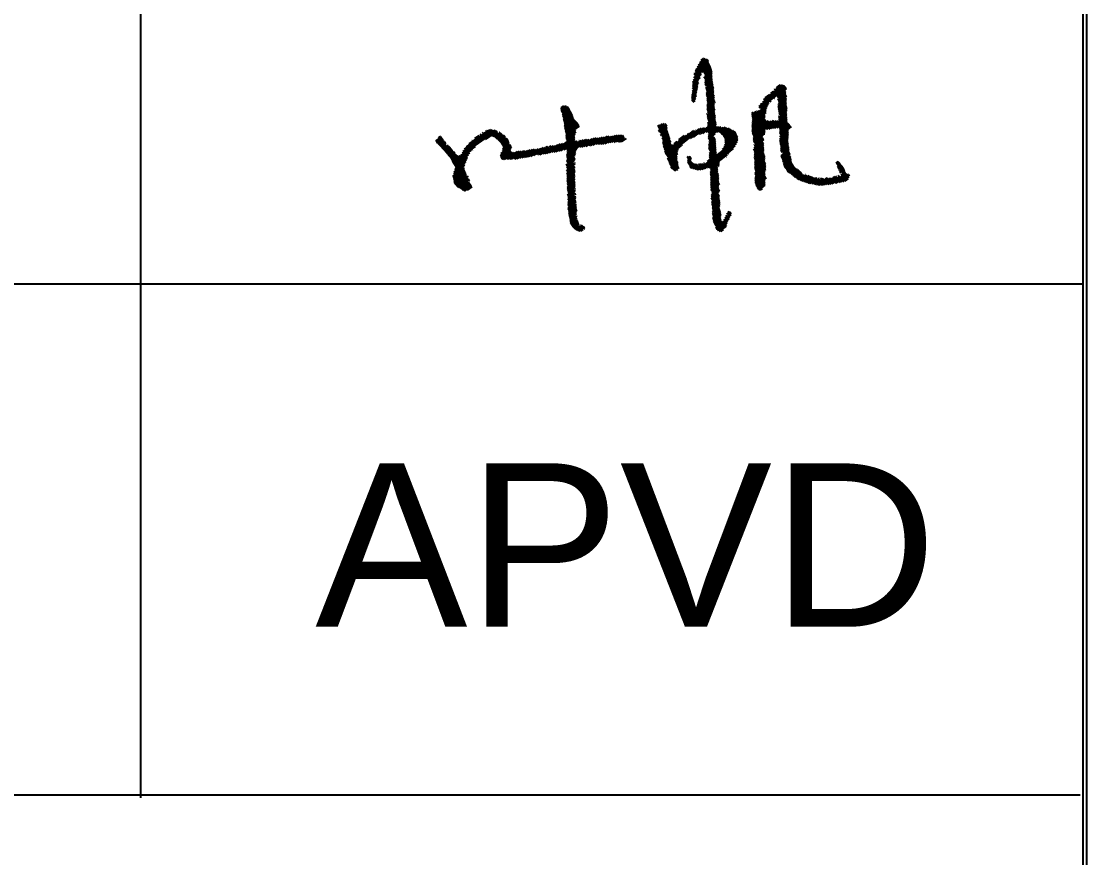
# Model space of a CAD drawing. Header units: millimetres. Extents: x -256 to 585, y -266 to 328.
# Drawn here: x 552.38 to 564.83, y -17.92 to -8.14 of the extents above; entities that cross this region are included whole.
import ezdxf

# ---------------------------------------------------------------- set-up
doc = ezdxf.new("R2010")
doc.units = ezdxf.units.MM
doc.styles.add('Arial', font='ARIAL.TTF', dxfattribs={"height": 0.2})

# ---------------------------------------------------------------- blocks, each defined once
blk = doc.blocks.new('Unknown-252070812-55923')
at = {"color": 7, "linetype": 'Continuous'}
for p, q in [((564.828, -246.897), (564.828, 307.741)), ((564.825, 24.401), (564.825, -246.897))]:
    blk.add_line(p, q, dxfattribs=at)
blk = doc.blocks.new('Unknown-252070812-55925')
at = {"color": 7, "linetype": 'Continuous'}
for p, q in [((553.774, -17.219), (553.774, 24.834)), ((564.788, -246.697), (564.788, 24.834)), ((451.671, -11.211), (564.788, -11.211)), ((451.671, -17.185), (564.753, -17.185))]:
    blk.add_line(p, q, dxfattribs=at)
at = {"color": 7, "linetype": 'Continuous', "style": 'Arial'}
blk.add_text('APVD', height=1.9102, dxfattribs=at).set_placement((555.812, -15.219))
blk = doc.blocks.new('Unknown-252070812-55927')
at = {"color": 3, "linetype": 'Continuous'}
for p, q in [((560.278, -8.68), (560.396, -8.586)), ((560.29, -8.656), (560.381, -8.584)), ((560.308, -8.627), (560.37, -8.578)), ((560.321, -8.601), (560.354, -8.575)), ((560.236, -8.802), (560.426, -8.651)), ((560.248, -8.778), (560.421, -8.641)), ((560.257, -8.726), (560.408, -8.607)), ((560.257, -8.741), (560.409, -8.62)), ((560.259, -8.71), (560.407, -8.593)), ((560.265, -8.75), (560.415, -8.63)), ((560.334, -8.739), (560.431, -8.662)), ((560.35, -8.741), (560.436, -8.673)), ((560.362, -8.746), (560.439, -8.685)), ((560.363, -8.76), (560.443, -8.696)), ((560.369, -8.77), (560.447, -8.708)), ((560.224, -8.855), (560.309, -8.789)), ((560.224, -8.87), (560.31, -8.802)), ((560.224, -8.885), (560.292, -8.832)), ((560.231, -8.821), (560.234, -8.819)), ((560.233, -8.834), (560.247, -8.823)), ((560.242, -8.767), (560.264, -8.75)), ((560.247, -8.749), (560.25, -8.747)), ((560.248, -8.822), (560.325, -8.761)), ((560.252, -8.804), (560.324, -8.747)), ((560.352, -8.799), (560.357, -8.795)), ((560.358, -8.808), (560.449, -8.736)), ((560.366, -8.788), (560.372, -8.782)), ((560.366, -8.861), (560.45, -8.795)), ((560.367, -8.875), (560.452, -8.808)), ((560.368, -8.815), (560.449, -8.751)), ((560.368, -8.845), (560.449, -8.781)), ((560.369, -8.829), (560.449, -8.766)), ((560.37, -8.888), (560.453, -8.821)), ((560.374, -8.781), (560.449, -8.722)), ((560.374, -8.899), (560.455, -8.835)), ((560.219, -8.963), (560.282, -8.913)), ((560.219, -8.978), (560.28, -8.93)), ((560.219, -8.993), (560.275, -8.948)), ((560.221, -8.932), (560.288, -8.879)), ((560.224, -8.9), (560.289, -8.848)), ((560.224, -8.914), (560.293, -8.86)), ((560.228, -8.941), (560.284, -8.896)), ((560.376, -8.927), (560.459, -8.861)), ((560.379, -8.94), (560.461, -8.874)), ((560.384, -8.906), (560.457, -8.848)), ((560.384, -8.95), (560.463, -8.888)), ((560.386, -8.978), (560.472, -8.91)), ((560.386, -8.993), (560.472, -8.925)), ((560.386, -9.008), (560.472, -8.939)), ((560.386, -9.023), (560.472, -8.954)), ((560.39, -8.96), (560.465, -8.901)), ((561.001, -9.14), (561.304, -8.899)), ((561.001, -9.154), (561.312, -8.908)), ((561.014, -9.158), (561.318, -8.918)), ((561.042, -9.092), (561.292, -8.894)), ((561.056, -9.066), (561.28, -8.888)), ((561.136, -8.988), (561.17, -8.961)), ((561.175, -8.942), (561.182, -8.937)), ((561.175, -8.957), (561.177, -8.955)), ((561.192, -8.944), (561.264, -8.887)), ((561.204, -8.919), (561.246, -8.886)), ((561.209, -9.019), (561.321, -8.929)), ((561.215, -9.029), (561.312, -8.952)), ((560.213, -9.012), (560.271, -8.966)), ((560.213, -9.027), (560.267, -8.984)), ((560.213, -9.042), (560.267, -8.999)), ((560.213, -9.056), (560.267, -9.014)), ((560.213, -9.071), (560.261, -9.033)), ((560.219, -9.081), (560.257, -9.051)), ((560.229, -9.088), (560.254, -9.068)), ((560.388, -9.08), (560.389, -9.079)), ((560.391, -9.033), (560.472, -8.969)), ((560.391, -9.048), (560.472, -8.984)), ((560.391, -9.062), (560.474, -8.997)), ((560.391, -9.077), (560.479, -9.008)), ((560.391, -9.121), (560.479, -9.052)), ((560.391, -9.136), (560.48, -9.066)), ((560.391, -9.151), (560.484, -9.078)), ((560.395, -9.089), (560.477, -9.024)), ((560.398, -9.102), (560.476, -9.039)), ((561.042, -9.078), (561.044, -9.076)), ((561.054, -9.054), (561.061, -9.048)), ((561.072, -9.039), (561.123, -8.998)), ((561.127, -9.084), (561.141, -9.073)), ((561.179, -9.042), (561.182, -9.041)), ((561.217, -9.056), (561.222, -9.052)), ((561.22, -9.04), (561.312, -8.966)), ((561.222, -9.067), (561.312, -8.996)), ((561.223, -9.126), (561.318, -9.05)), ((561.223, -9.141), (561.318, -9.065)), ((561.223, -9.155), (561.318, -9.08)), ((561.226, -9.108), (561.318, -9.036)), ((561.227, -9.079), (561.32, -9.004)), ((561.228, -9.092), (561.325, -9.015)), ((561.229, -9.047), (561.312, -8.981)), ((558.684, -9.17), (558.739, -9.132)), ((558.685, -9.156), (558.717, -9.133)), ((558.685, -9.184), (558.754, -9.136)), ((558.688, -9.196), (558.766, -9.141)), ((558.692, -9.207), (558.776, -9.148)), ((558.696, -9.218), (558.782, -9.158)), ((558.702, -9.241), (558.793, -9.178)), ((558.704, -9.254), (558.799, -9.188)), ((558.705, -9.225), (558.787, -9.168)), ((558.707, -9.265), (558.804, -9.198)), ((558.715, -9.274), (558.809, -9.208)), ((560.391, -9.166), (560.478, -9.097)), ((560.391, -9.107), (560.392, -9.106)), ((560.392, -9.18), (560.478, -9.112)), ((560.392, -9.239), (560.484, -9.166)), ((560.396, -9.192), (560.478, -9.127)), ((560.397, -9.25), (560.483, -9.181)), ((560.397, -9.265), (560.483, -9.196)), ((560.397, -9.279), (560.483, -9.211)), ((560.399, -9.204), (560.478, -9.142)), ((560.402, -9.216), (560.478, -9.156)), ((560.48, -9.095), (560.487, -9.09)), ((560.916, -9.222), (560.935, -9.207)), ((560.916, -9.236), (560.954, -9.207)), ((560.918, -9.25), (560.991, -9.192)), ((560.919, -9.263), (561.109, -9.113)), ((560.92, -9.336), (561.082, -9.208)), ((560.921, -9.321), (561.082, -9.193)), ((560.922, -9.276), (561.099, -9.135)), ((560.922, -9.305), (561.082, -9.179)), ((560.924, -9.29), (561.09, -9.157)), ((560.955, -9.205), (560.965, -9.197)), ((560.971, -9.193), (560.975, -9.19)), ((560.996, -9.188), (561, -9.185)), ((561.018, -9.111), (561.03, -9.102)), ((561.019, -9.169), (561.117, -9.092)), ((561.224, -9.169), (561.318, -9.095)), ((561.225, -9.183), (561.318, -9.11)), ((561.228, -9.196), (561.318, -9.124)), ((561.23, -9.209), (561.325, -9.133)), ((561.231, -9.267), (561.324, -9.194)), ((561.231, -9.281), (561.324, -9.208)), ((561.235, -9.234), (561.329, -9.159)), ((561.24, -9.216), (561.329, -9.145)), ((561.243, -9.243), (561.329, -9.174)), ((558.712, -9.304), (558.817, -9.23)), ((558.713, -9.289), (558.813, -9.219)), ((558.716, -9.315), (558.821, -9.241)), ((558.722, -9.325), (558.825, -9.252)), ((558.724, -9.365), (558.838, -9.286)), ((558.725, -9.378), (558.844, -9.295)), ((558.726, -9.336), (558.829, -9.264)), ((558.726, -9.35), (558.833, -9.275)), ((558.727, -9.391), (558.852, -9.304)), ((558.729, -9.403), (558.861, -9.311)), ((558.732, -9.415), (558.87, -9.319)), ((558.735, -9.427), (558.878, -9.327)), ((558.738, -9.439), (558.886, -9.335)), ((560.295, -9.463), (560.495, -9.305)), ((560.324, -9.456), (560.498, -9.317)), ((560.342, -9.455), (560.499, -9.331)), ((560.387, -9.228), (560.397, -9.22)), ((560.399, -9.292), (560.483, -9.226)), ((560.401, -9.35), (560.489, -9.28)), ((560.402, -9.334), (560.489, -9.265)), ((560.402, -9.364), (560.489, -9.295)), ((560.405, -9.302), (560.489, -9.236)), ((560.406, -9.316), (560.489, -9.251)), ((560.918, -9.382), (561.069, -9.263)), ((560.918, -9.397), (561.068, -9.279)), ((560.919, -9.352), (561.07, -9.232)), ((560.919, -9.367), (561.07, -9.248)), ((560.919, -9.411), (561.073, -9.289)), ((560.92, -9.426), (561.08, -9.299)), ((560.92, -9.44), (561.071, -9.321)), ((561.061, -9.343), (561.076, -9.331)), ((561.07, -9.395), (561.18, -9.307)), ((561.071, -9.321), (561.078, -9.315)), ((561.072, -9.379), (561.166, -9.304)), ((561.073, -9.363), (561.142, -9.308)), ((561.075, -9.347), (561.122, -9.309)), ((561.076, -9.331), (561.107, -9.306)), ((561.078, -9.403), (561.199, -9.307)), ((561.078, -9.315), (561.086, -9.308)), ((561.095, -9.404), (561.218, -9.307)), ((561.115, -9.403), (561.324, -9.238)), ((561.143, -9.395), (561.324, -9.252)), ((561.166, -9.392), (561.329, -9.263)), ((561.184, -9.393), (561.329, -9.278)), ((561.209, -9.388), (561.329, -9.292)), ((561.229, -9.387), (561.329, -9.307)), ((561.231, -9.222), (561.233, -9.221)), ((561.231, -9.296), (561.324, -9.223)), ((561.231, -9.252), (561.235, -9.249)), ((561.237, -9.395), (561.329, -9.322)), ((561.243, -9.405), (561.338, -9.33)), ((561.243, -9.42), (561.347, -9.337)), ((557.509, -9.715), (557.931, -9.42)), ((557.533, -9.684), (557.915, -9.416)), ((557.54, -9.666), (557.895, -9.417)), ((557.558, -9.639), (557.88, -9.413)), ((557.579, -9.61), (557.866, -9.409)), ((557.611, -9.574), (557.84, -9.414)), ((557.741, -9.469), (557.753, -9.461)), ((557.767, -9.451), (557.778, -9.443)), ((557.803, -9.523), (557.941, -9.426)), ((557.804, -9.424), (557.812, -9.419)), ((557.875, -9.486), (557.941, -9.44)), ((557.891, -9.489), (557.951, -9.447)), ((557.903, -9.495), (557.978, -9.442)), ((557.913, -9.502), (557.987, -9.45)), ((557.922, -9.509), (557.995, -9.458)), ((557.962, -9.44), (557.964, -9.438)), ((558.741, -9.45), (558.892, -9.345)), ((558.742, -9.491), (558.856, -9.412)), ((558.743, -9.477), (558.899, -9.368)), ((558.744, -9.462), (558.896, -9.356)), ((558.744, -9.504), (558.854, -9.427)), ((558.746, -9.517), (558.861, -9.436)), ((558.749, -9.529), (558.853, -9.456)), ((559.816, -9.372), (559.84, -9.352)), ((559.819, -9.384), (559.853, -9.357)), ((559.825, -9.423), (559.92, -9.348)), ((559.826, -9.393), (559.894, -9.339)), ((559.829, -9.435), (559.925, -9.359)), ((559.832, -9.403), (559.899, -9.35)), ((559.841, -9.44), (559.923, -9.375)), ((559.846, -9.451), (559.923, -9.39)), ((559.848, -9.479), (559.928, -9.415)), ((559.855, -9.355), (559.87, -9.343)), ((559.856, -9.458), (559.924, -9.404)), ((559.861, -9.483), (559.934, -9.425)), ((559.867, -9.493), (559.936, -9.439)), ((559.868, -9.522), (559.946, -9.46)), ((559.87, -9.506), (559.942, -9.449)), ((559.902, -9.687), (560.237, -9.421)), ((559.907, -9.344), (559.912, -9.339)), ((559.908, -9.697), (560.255, -9.422)), ((559.915, -9.706), (560.303, -9.398)), ((559.924, -9.714), (560.328, -9.393)), ((560.161, -9.467), (560.179, -9.452)), ((560.196, -9.513), (560.352, -9.389)), ((560.232, -9.499), (560.368, -9.391)), ((560.262, -9.416), (560.267, -9.412)), ((560.315, -9.463), (560.318, -9.46)), ((560.38, -9.381), (560.382, -9.38)), ((560.381, -9.44), (560.5, -9.346)), ((560.396, -9.369), (560.397, -9.368)), ((560.399, -9.44), (560.497, -9.363)), ((560.406, -9.493), (560.554, -9.377)), ((560.407, -9.507), (560.558, -9.387)), ((560.409, -9.477), (560.535, -9.377)), ((560.409, -9.52), (560.486, -9.46)), ((560.411, -9.445), (560.503, -9.373)), ((560.412, -9.46), (560.517, -9.376)), ((560.512, -9.439), (560.575, -9.389)), ((560.534, -9.437), (560.603, -9.381)), ((560.546, -9.442), (560.619, -9.383)), ((560.552, -9.451), (560.627, -9.392)), ((560.557, -9.463), (560.644, -9.393)), ((560.569, -9.468), (560.659, -9.396)), ((560.576, -9.477), (560.668, -9.404)), ((560.58, -9.385), (560.584, -9.382)), ((560.583, -9.486), (560.678, -9.411)), ((560.589, -9.496), (560.69, -9.416)), ((560.594, -9.507), (560.704, -9.42)), ((560.598, -9.518), (560.709, -9.43)), ((560.601, -9.531), (560.725, -9.432)), ((560.603, -9.544), (560.731, -9.442)), ((560.604, -9.558), (560.736, -9.453)), ((560.921, -9.454), (561.061, -9.343)), ((560.924, -9.466), (561.052, -9.365)), ((560.929, -9.477), (561.042, -9.387)), ((560.932, -9.489), (561.033, -9.409)), ((560.932, -9.504), (561.024, -9.431)), ((560.932, -9.519), (561.014, -9.454)), ((560.986, -9.52), (561.064, -9.459)), ((560.996, -9.498), (561.065, -9.443)), ((561.005, -9.476), (561.067, -9.427)), ((561.014, -9.454), (561.068, -9.411)), ((561.024, -9.431), (561.07, -9.395)), ((561.033, -9.409), (561.072, -9.379)), ((561.042, -9.387), (561.073, -9.363)), ((561.052, -9.365), (561.075, -9.347)), ((561.064, -9.459), (561.066, -9.457)), ((561.065, -9.443), (561.07, -9.439)), ((561.067, -9.427), (561.072, -9.423)), ((561.068, -9.411), (561.072, -9.408)), ((561.241, -9.54), (561.343, -9.458)), ((561.242, -9.495), (561.341, -9.416)), ((561.243, -9.435), (561.355, -9.345)), ((561.243, -9.449), (561.362, -9.355)), ((561.243, -9.464), (561.368, -9.365)), ((561.243, -9.523), (561.342, -9.444)), ((561.25, -9.503), (561.342, -9.43)), ((561.252, -9.472), (561.376, -9.373)), ((557.221, -9.541), (557.29, -9.492)), ((557.224, -9.553), (557.296, -9.502)), ((557.231, -9.561), (557.303, -9.511)), ((557.239, -9.57), (557.31, -9.52)), ((557.247, -9.578), (557.315, -9.531)), ((557.253, -9.504), (557.28, -9.485)), ((557.255, -9.587), (557.313, -9.546)), ((557.263, -9.595), (557.333, -9.546)), ((557.271, -9.603), (557.338, -9.556)), ((557.278, -9.612), (557.343, -9.566)), ((557.286, -9.62), (557.337, -9.585)), ((557.325, -9.537), (557.325, -9.537)), ((557.643, -9.537), (557.646, -9.536)), ((557.676, -9.514), (557.729, -9.477)), ((557.932, -9.516), (558.005, -9.465)), ((557.941, -9.524), (558.015, -9.472)), ((557.95, -9.531), (558.026, -9.478)), ((557.958, -9.539), (558.034, -9.486)), ((557.966, -9.548), (558.035, -9.5)), ((557.974, -9.556), (558.043, -9.508)), ((557.982, -9.564), (558.058, -9.511)), ((557.987, -9.575), (558.066, -9.519)), ((557.991, -9.586), (558.071, -9.53)), ((557.999, -9.594), (558.069, -9.545)), ((558.004, -9.633), (558.079, -9.58)), ((558.006, -9.645), (558.095, -9.583)), ((558.007, -9.603), (558.078, -9.553)), ((558.01, -9.615), (558.079, -9.566)), ((558.051, -9.503), (558.052, -9.502)), ((558.07, -9.545), (558.074, -9.542)), ((558.496, -9.692), (558.649, -9.585)), ((558.519, -9.69), (558.68, -9.577)), ((558.549, -9.682), (558.705, -9.573)), ((558.582, -9.673), (558.846, -9.489)), ((558.606, -9.671), (558.845, -9.503)), ((558.627, -9.67), (558.844, -9.518)), ((558.66, -9.66), (558.845, -9.531)), ((558.684, -9.658), (558.851, -9.54)), ((558.723, -9.644), (558.87, -9.541)), ((558.747, -9.641), (558.88, -9.548)), ((558.753, -9.54), (558.847, -9.474)), ((558.755, -9.691), (558.994, -9.524)), ((558.756, -9.677), (558.974, -9.524)), ((558.759, -9.647), (558.918, -9.535)), ((558.761, -9.659), (558.947, -9.529)), ((558.877, -9.62), (559.014, -9.524)), ((558.894, -9.538), (558.895, -9.538)), ((558.905, -9.614), (559.047, -9.515)), ((558.926, -9.613), (559.076, -9.509)), ((558.953, -9.608), (559.098, -9.507)), ((558.978, -9.605), (559.117, -9.508)), ((559.013, -9.594), (559.141, -9.505)), ((559.029, -9.597), (559.169, -9.499)), ((559.06, -9.589), (559.191, -9.497)), ((559.094, -9.58), (559.227, -9.486)), ((559.113, -9.58), (559.246, -9.487)), ((559.133, -9.58), (559.265, -9.488)), ((559.153, -9.58), (559.29, -9.484)), ((559.173, -9.58), (559.32, -9.476)), ((559.201, -9.574), (559.346, -9.472)), ((559.234, -9.565), (559.366, -9.473)), ((559.259, -9.561), (559.385, -9.473)), ((559.284, -9.557), (559.403, -9.474)), ((559.306, -9.556), (559.312, -9.552)), ((559.315, -9.55), (559.418, -9.478)), ((559.334, -9.55), (559.42, -9.49)), ((559.351, -9.553), (559.427, -9.499)), ((559.368, -9.554), (559.432, -9.51)), ((559.39, -9.553), (559.449, -9.511)), ((559.873, -9.547), (559.951, -9.486)), ((559.873, -9.562), (559.957, -9.496)), ((559.873, -9.577), (559.958, -9.51)), ((559.88, -9.527), (559.949, -9.473)), ((559.88, -9.586), (559.959, -9.524)), ((559.882, -9.614), (559.97, -9.545)), ((559.883, -9.599), (559.962, -9.536)), ((559.887, -9.625), (559.968, -9.561)), ((559.894, -9.634), (559.97, -9.574)), ((560.005, -9.576), (560.043, -9.546)), ((560.006, -9.59), (560.149, -9.476)), ((560.059, -9.533), (560.061, -9.531)), ((560.067, -9.526), (560.129, -9.477)), ((560.093, -9.595), (560.104, -9.585)), ((560.292, -9.88), (560.751, -9.515)), ((560.311, -9.879), (560.75, -9.53)), ((560.335, -9.875), (560.745, -9.549)), ((560.362, -9.868), (560.735, -9.572)), ((560.412, -9.607), (560.492, -9.544)), ((560.412, -9.621), (560.493, -9.558)), ((560.413, -9.592), (560.491, -9.53)), ((560.413, -9.636), (560.493, -9.572)), ((560.414, -9.65), (560.494, -9.586)), ((560.415, -9.575), (560.49, -9.516)), ((560.416, -9.53), (560.468, -9.488)), ((560.417, -9.559), (560.484, -9.506)), ((560.419, -9.543), (560.478, -9.496)), ((560.573, -9.642), (560.751, -9.5)), ((560.592, -9.612), (560.749, -9.487)), ((560.599, -9.591), (560.744, -9.476)), ((560.603, -9.573), (560.74, -9.465)), ((560.932, -9.534), (561.005, -9.476)), ((560.932, -9.548), (560.996, -9.498)), ((560.935, -9.65), (561.051, -9.557)), ((560.938, -9.559), (560.986, -9.52)), ((560.94, -9.586), (560.945, -9.582)), ((560.943, -9.629), (561.044, -9.548)), ((560.943, -9.658), (561.052, -9.571)), ((560.944, -9.598), (560.958, -9.587)), ((560.946, -9.567), (560.977, -9.542)), ((560.949, -9.609), (561.055, -9.525)), ((560.955, -9.574), (560.968, -9.564)), ((560.958, -9.587), (561.054, -9.511)), ((560.968, -9.564), (561.044, -9.504)), ((560.977, -9.542), (561.044, -9.489)), ((561.051, -9.587), (561.055, -9.584)), ((561.052, -9.571), (561.055, -9.569)), ((561.242, -9.553), (561.343, -9.474)), ((561.244, -9.582), (561.34, -9.505)), ((561.245, -9.566), (561.342, -9.489)), ((561.251, -9.591), (561.338, -9.521)), ((561.255, -9.603), (561.337, -9.537)), ((561.255, -9.617), (561.339, -9.55)), ((561.255, -9.632), (561.343, -9.562)), ((561.255, -9.647), (561.341, -9.579)), ((557.294, -9.629), (557.347, -9.591)), ((557.302, -9.637), (557.369, -9.59)), ((557.31, -9.646), (557.375, -9.6)), ((557.317, -9.654), (557.384, -9.607)), ((557.325, -9.663), (557.393, -9.615)), ((557.333, -9.671), (557.401, -9.623)), ((557.341, -9.68), (557.409, -9.632)), ((557.348, -9.688), (557.416, -9.641)), ((557.358, -9.695), (557.421, -9.651)), ((557.361, -9.707), (557.428, -9.66)), ((557.371, -9.714), (557.439, -9.667)), ((557.378, -9.723), (557.448, -9.674)), ((557.385, -9.732), (557.449, -9.687)), ((557.391, -9.742), (557.458, -9.695)), ((557.398, -9.751), (557.467, -9.703)), ((557.403, -9.761), (557.475, -9.711)), ((557.416, -9.794), (557.685, -9.605)), ((557.424, -9.802), (557.64, -9.651)), ((557.428, -9.814), (557.617, -9.681)), ((557.435, -9.823), (557.603, -9.705)), ((557.648, -9.645), (557.655, -9.64)), ((557.979, -9.719), (558.096, -9.638)), ((557.981, -9.733), (558.095, -9.653)), ((557.982, -9.704), (558.111, -9.613)), ((557.983, -9.745), (558.103, -9.661)), ((557.985, -9.688), (558.107, -9.603)), ((557.992, -9.753), (558.111, -9.669)), ((557.999, -9.664), (558.103, -9.591)), ((558.006, -9.757), (558.123, -9.675)), ((558.024, -9.758), (558.141, -9.676)), ((558.05, -9.753), (558.176, -9.665)), ((558.07, -9.753), (558.201, -9.662)), ((558.089, -9.754), (558.224, -9.659)), ((558.107, -9.755), (558.248, -9.657)), ((558.134, -9.75), (558.269, -9.656)), ((558.15, -9.753), (558.295, -9.652)), ((558.173, -9.751), (558.311, -9.655)), ((558.204, -9.743), (558.35, -9.641)), ((558.229, -9.74), (558.373, -9.639)), ((558.259, -9.733), (558.39, -9.641)), ((558.282, -9.73), (558.422, -9.632)), ((558.305, -9.728), (558.448, -9.628)), ((558.313, -9.653), (558.324, -9.645)), ((558.333, -9.723), (558.481, -9.619)), ((558.366, -9.713), (558.502, -9.618)), ((558.403, -9.701), (558.537, -9.608)), ((558.42, -9.703), (558.544, -9.617)), ((558.442, -9.702), (558.592, -9.597)), ((558.477, -9.691), (558.611, -9.597)), ((558.507, -9.614), (558.521, -9.605)), ((558.55, -9.612), (558.57, -9.598)), ((558.751, -9.736), (558.856, -9.662)), ((558.753, -9.721), (558.87, -9.639)), ((558.754, -9.706), (558.864, -9.629)), ((558.754, -9.776), (558.849, -9.709)), ((558.755, -9.761), (558.854, -9.692)), ((558.756, -9.746), (558.856, -9.676)), ((558.865, -9.628), (558.876, -9.621)), ((559.893, -9.65), (559.97, -9.589)), ((559.899, -9.674), (560.005, -9.59)), ((559.909, -9.652), (559.99, -9.587)), ((559.928, -9.755), (560.048, -9.66)), ((559.933, -9.722), (560.087, -9.599)), ((559.934, -9.765), (560.044, -9.678)), ((559.936, -9.733), (560.058, -9.637)), ((559.939, -9.776), (560.05, -9.688)), ((559.943, -9.787), (560.04, -9.71)), ((560.395, -9.783), (560.502, -9.698)), ((560.397, -9.855), (560.719, -9.599)), ((560.415, -9.855), (560.7, -9.63)), ((560.42, -9.689), (560.497, -9.628)), ((560.42, -9.704), (560.498, -9.642)), ((560.42, -9.719), (560.499, -9.656)), ((560.42, -9.733), (560.5, -9.67)), ((560.42, -9.748), (560.501, -9.684)), ((560.422, -9.658), (560.495, -9.6)), ((560.428, -9.668), (560.496, -9.614)), ((560.429, -9.859), (560.629, -9.701)), ((560.636, -9.695), (560.643, -9.689)), ((560.652, -9.682), (560.654, -9.68)), ((560.942, -9.747), (561.042, -9.667)), ((560.944, -9.672), (561.051, -9.587)), ((560.944, -9.687), (561.049, -9.603)), ((560.944, -9.702), (561.047, -9.619)), ((560.944, -9.716), (561.046, -9.635)), ((560.944, -9.731), (561.044, -9.651)), ((560.946, -9.611), (560.949, -9.609)), ((560.95, -9.756), (561.041, -9.684)), ((560.95, -9.771), (561.039, -9.7)), ((561.036, -9.732), (561.066, -9.708)), ((561.038, -9.716), (561.061, -9.697)), ((561.039, -9.7), (561.057, -9.686)), ((561.041, -9.684), (561.053, -9.674)), ((561.042, -9.667), (561.053, -9.659)), ((561.044, -9.651), (561.053, -9.644)), ((561.046, -9.635), (561.053, -9.63)), ((561.047, -9.619), (561.053, -9.615)), ((561.049, -9.603), (561.051, -9.602)), ((561.255, -9.662), (561.342, -9.592)), ((561.258, -9.674), (561.348, -9.602)), ((561.259, -9.717), (561.352, -9.643)), ((561.259, -9.732), (561.352, -9.658)), ((561.262, -9.744), (561.355, -9.67)), ((561.267, -9.755), (561.361, -9.681)), ((561.271, -9.766), (561.363, -9.694)), ((561.273, -9.676), (561.352, -9.613)), ((561.283, -9.683), (561.352, -9.628)), ((557.408, -9.771), (557.487, -9.716)), ((557.414, -9.781), (557.507, -9.716)), ((557.435, -9.906), (557.559, -9.819)), ((557.444, -9.83), (557.593, -9.726)), ((557.445, -9.885), (557.565, -9.801)), ((557.448, -9.869), (557.574, -9.781)), ((557.449, -9.841), (557.59, -9.742)), ((557.451, -9.853), (557.581, -9.762)), ((558.746, -9.823), (558.848, -9.751)), ((558.748, -9.836), (558.847, -9.766)), ((558.75, -9.889), (558.834, -9.831)), ((558.753, -9.79), (558.843, -9.727)), ((558.753, -9.86), (558.838, -9.801)), ((558.759, -9.8), (558.849, -9.737)), ((558.76, -9.869), (558.853, -9.804)), ((558.764, -9.838), (558.83, -9.792)), ((558.845, -9.796), (558.847, -9.794)), ((559.927, -9.726), (559.932, -9.722)), ((559.948, -9.798), (560.04, -9.725)), ((559.953, -9.809), (560.04, -9.74)), ((559.957, -9.82), (560.04, -9.754)), ((559.962, -9.831), (560.042, -9.768)), ((559.969, -9.856), (560.052, -9.789)), ((559.97, -9.839), (560.048, -9.778)), ((559.976, -9.865), (560.052, -9.804)), ((559.986, -9.871), (560.052, -9.819)), ((559.996, -9.878), (560.053, -9.832)), ((560.159, -9.734), (560.175, -9.721)), ((560.167, -9.742), (560.192, -9.722)), ((560.167, -9.757), (560.205, -9.727)), ((560.167, -9.772), (560.208, -9.74)), ((560.167, -9.787), (560.206, -9.756)), ((560.167, -9.801), (560.206, -9.771)), ((560.173, -9.811), (560.21, -9.782)), ((560.179, -9.821), (560.217, -9.791)), ((560.185, -9.832), (560.227, -9.798)), ((560.189, -9.843), (560.237, -9.805)), ((560.193, -9.855), (560.249, -9.81)), ((560.207, -9.858), (560.263, -9.814)), ((560.221, -9.862), (560.281, -9.814)), ((560.234, -9.866), (560.288, -9.823)), ((560.247, -9.871), (560.327, -9.807)), ((560.259, -9.876), (560.343, -9.809)), ((560.275, -9.878), (560.366, -9.806)), ((560.291, -9.821), (560.306, -9.809)), ((560.352, -9.802), (560.36, -9.796)), ((560.434, -9.87), (560.537, -9.788)), ((560.435, -9.884), (560.535, -9.805)), ((560.518, -9.833), (560.531, -9.823)), ((560.614, -9.727), (560.617, -9.724)), ((560.95, -9.786), (561.038, -9.716)), ((560.95, -9.8), (561.036, -9.732)), ((560.95, -9.815), (561.034, -9.748)), ((560.95, -9.83), (561.033, -9.764)), ((560.95, -9.845), (561.031, -9.78)), ((560.95, -9.859), (561.03, -9.796)), ((560.95, -9.874), (561.028, -9.812)), ((560.956, -9.884), (561.026, -9.828)), ((561.021, -9.876), (561.076, -9.833)), ((561.023, -9.86), (561.076, -9.818)), ((561.025, -9.844), (561.076, -9.803)), ((561.026, -9.828), (561.074, -9.79)), ((561.028, -9.812), (561.068, -9.78)), ((561.03, -9.796), (561.067, -9.766)), ((561.031, -9.78), (561.068, -9.75)), ((561.033, -9.764), (561.07, -9.734)), ((561.034, -9.748), (561.069, -9.72)), ((561.275, -9.778), (561.359, -9.712)), ((561.277, -9.791), (561.369, -9.719)), ((561.283, -9.816), (561.374, -9.744)), ((561.287, -9.828), (561.377, -9.756)), ((561.289, -9.796), (561.371, -9.731)), ((561.291, -9.839), (561.379, -9.769)), ((561.296, -9.85), (561.38, -9.784)), ((561.303, -9.859), (561.382, -9.797)), ((561.311, -9.868), (561.39, -9.805)), ((561.32, -9.875), (561.398, -9.813)), ((561.325, -9.886), (561.403, -9.824)), ((561.326, -9.9), (561.41, -9.833)), ((561.898, -9.8), (561.922, -9.782)), ((561.903, -9.811), (561.935, -9.785)), ((561.91, -9.82), (561.941, -9.795)), ((561.916, -9.83), (561.952, -9.802)), ((561.916, -9.845), (561.958, -9.812)), ((561.919, -9.858), (561.964, -9.822)), ((561.923, -9.869), (561.972, -9.831)), ((557.422, -9.957), (557.55, -9.867)), ((557.424, -9.969), (557.557, -9.876)), ((557.428, -9.98), (557.563, -9.886)), ((557.43, -9.993), (557.563, -9.9)), ((557.432, -10.005), (557.571, -9.908)), ((557.433, -9.935), (557.55, -9.853)), ((557.434, -9.921), (557.554, -9.836)), ((557.434, -10.018), (557.576, -9.919)), ((557.436, -10.03), (557.58, -9.93)), ((557.441, -10.041), (557.578, -9.945)), ((557.447, -10.05), (557.588, -9.952)), ((557.454, -10.059), (557.603, -9.955)), ((557.554, -9.864), (557.558, -9.862)), ((557.595, -9.947), (557.596, -9.946)), ((558.754, -9.929), (558.837, -9.871)), ((558.755, -9.914), (558.849, -9.848)), ((558.755, -9.942), (558.85, -9.875)), ((558.755, -9.956), (558.849, -9.89)), ((558.756, -9.9), (558.844, -9.838)), ((558.756, -9.969), (558.848, -9.905)), ((558.757, -9.983), (558.846, -9.92)), ((558.757, -9.996), (558.845, -9.934)), ((558.758, -10.01), (558.85, -9.945)), ((560.005, -9.886), (560.062, -9.84)), ((560.016, -9.892), (560.065, -9.853)), ((560.046, -9.883), (560.048, -9.881)), ((560.43, -9.918), (560.516, -9.849)), ((560.43, -9.932), (560.518, -9.862)), ((560.431, -9.946), (560.518, -9.877)), ((560.432, -9.901), (560.514, -9.836)), ((560.437, -9.956), (560.518, -9.892)), ((560.437, -9.971), (560.518, -9.907)), ((560.437, -9.985), (560.524, -9.917)), ((560.437, -10), (560.526, -9.93)), ((560.437, -10.015), (560.527, -9.943)), ((560.437, -10.03), (560.528, -9.957)), ((560.955, -9.929), (561.021, -9.876)), ((560.955, -9.943), (561.02, -9.892)), ((560.955, -9.914), (560.962, -9.908)), ((560.955, -9.973), (561.017, -9.924)), ((560.955, -9.988), (561.015, -9.94)), ((560.955, -9.958), (560.958, -9.956)), ((560.955, -10.002), (561.013, -9.956)), ((560.958, -9.897), (561.025, -9.844)), ((560.967, -9.949), (561.018, -9.908)), ((560.971, -9.901), (561.023, -9.86)), ((561.009, -10.004), (561.075, -9.952)), ((561.01, -9.988), (561.07, -9.941)), ((561.012, -9.972), (561.07, -9.926)), ((561.013, -9.956), (561.07, -9.911)), ((561.015, -9.94), (561.07, -9.896)), ((561.017, -9.924), (561.07, -9.882)), ((561.018, -9.908), (561.076, -9.862)), ((561.02, -9.892), (561.076, -9.847)), ((561.075, -9.878), (561.076, -9.877)), ((561.335, -9.908), (561.411, -9.847)), ((561.347, -9.913), (561.425, -9.851)), ((561.359, -9.918), (561.429, -9.862)), ((561.37, -9.924), (561.442, -9.867)), ((561.379, -9.932), (561.453, -9.873)), ((561.388, -9.94), (561.462, -9.88)), ((561.393, -9.95), (561.472, -9.888)), ((561.405, -9.956), (561.481, -9.895)), ((561.412, -9.964), (561.489, -9.903)), ((561.425, -9.969), (561.497, -9.912)), ((561.438, -9.974), (561.504, -9.921)), ((561.442, -9.985), (561.511, -9.93)), ((561.451, -9.993), (561.522, -9.936)), ((561.465, -9.996), (561.535, -9.941)), ((561.479, -10), (561.554, -9.94)), ((561.487, -10.008), (561.565, -9.947)), ((561.502, -10.011), (561.583, -9.947)), ((561.517, -10.014), (561.596, -9.952)), ((561.53, -10.019), (561.608, -9.957)), ((561.542, -9.935), (561.545, -9.933)), ((561.786, -10.052), (561.909, -9.954)), ((561.83, -10.047), (561.944, -9.956)), ((561.852, -10.044), (562.015, -9.914)), ((561.866, -9.973), (561.885, -9.958)), ((561.883, -10.033), (562.022, -9.923)), ((561.901, -10.034), (562.033, -9.93)), ((561.922, -9.958), (561.937, -9.946)), ((561.93, -10.026), (562.049, -9.931)), ((561.932, -9.877), (561.933, -9.876)), ((561.934, -9.89), (561.939, -9.886)), ((561.938, -9.872), (561.98, -9.839)), ((561.94, -9.9), (561.992, -9.859)), ((561.942, -9.913), (561.998, -9.869)), ((561.945, -9.881), (561.986, -9.849)), ((561.949, -9.922), (561.95, -9.921)), ((561.95, -10.025), (562.058, -9.939)), ((561.96, -9.943), (562.007, -9.905)), ((561.963, -9.911), (562.002, -9.88)), ((561.97, -9.921), (562.005, -9.893)), ((561.976, -10.019), (562.053, -9.958)), ((557.462, -10.068), (557.597, -9.973)), ((557.471, -10.076), (557.604, -9.983)), ((557.48, -10.083), (557.613, -9.99)), ((557.489, -10.09), (557.604, -10.011)), ((557.507, -10.092), (557.608, -10.021)), ((557.514, -10.101), (557.619, -10.028)), ((557.526, -10.106), (557.625, -10.037)), ((557.532, -10.117), (557.632, -10.046)), ((557.544, -10.122), (557.638, -10.056)), ((557.556, -10.128), (557.641, -10.067)), ((557.591, -10.117), (557.646, -10.078)), ((557.61, -10.006), (557.619, -10)), ((558.757, -10.052), (558.848, -9.988)), ((558.758, -10.023), (558.846, -9.962)), ((558.759, -10.036), (558.845, -9.976)), ((558.759, -10.092), (558.849, -10.029)), ((558.759, -10.106), (558.85, -10.042)), ((558.76, -10.119), (558.851, -10.056)), ((558.761, -10.077), (558.849, -10.016)), ((558.763, -10.062), (558.846, -10.004)), ((558.763, -10.131), (558.84, -10.077)), ((558.843, -10.075), (558.851, -10.069)), ((560.436, -10.119), (560.539, -10.037)), ((560.437, -10.044), (560.528, -9.972)), ((560.437, -10.059), (560.527, -9.988)), ((560.437, -10.074), (560.527, -10.003)), ((560.437, -10.089), (560.528, -10.017)), ((560.439, -10.102), (560.532, -10.028)), ((560.441, -10.13), (560.529, -10.06)), ((560.45, -10.138), (560.529, -10.075)), ((560.955, -10.017), (561.012, -9.972)), ((560.955, -10.032), (561.01, -9.988)), ((560.958, -10.044), (561.009, -10.004)), ((560.962, -10.056), (561.007, -10.02)), ((560.966, -10.068), (561.005, -10.036)), ((560.97, -10.079), (561.004, -10.053)), ((560.975, -10.09), (561.002, -10.069)), ((560.98, -10.101), (561, -10.085)), ((560.998, -10.116), (561.07, -10.059)), ((560.999, -10.101), (561.07, -10.044)), ((561, -10.085), (561.07, -10.029)), ((561.002, -10.069), (561.07, -10.014)), ((561.004, -10.053), (561.072, -9.998)), ((561.005, -10.036), (561.086, -9.973)), ((561.007, -10.02), (561.082, -9.961)), ((561.542, -10.024), (561.621, -9.961)), ((561.554, -10.029), (561.633, -9.966)), ((561.567, -10.034), (561.645, -9.971)), ((561.579, -10.038), (561.661, -9.974)), ((561.597, -10.039), (561.679, -9.974)), ((561.614, -10.041), (561.686, -9.983)), ((561.628, -10.044), (561.699, -9.987)), ((561.642, -10.048), (561.718, -9.987)), ((561.656, -10.052), (561.746, -9.98)), ((561.67, -10.055), (561.758, -9.985)), ((561.686, -10.057), (561.794, -9.971)), ((561.694, -9.977), (561.698, -9.974)), ((561.703, -10.059), (561.807, -9.976)), ((561.713, -9.977), (561.717, -9.974)), ((561.722, -10.058), (561.817, -9.983)), ((561.726, -9.981), (561.732, -9.976)), ((561.742, -10.057), (561.844, -9.976)), ((561.764, -10.055), (561.861, -9.977)), ((561.808, -10.049), (561.914, -9.965)), ((561.818, -9.982), (561.827, -9.975)), ((562.006, -10.01), (562.044, -9.98)), ((558.759, -10.176), (558.842, -10.117)), ((558.764, -10.186), (558.85, -10.126)), ((558.765, -10.228), (558.842, -10.173)), ((558.766, -10.213), (558.855, -10.15)), ((558.767, -10.198), (558.845, -10.143)), ((558.767, -10.267), (558.856, -10.206)), ((558.768, -10.142), (558.839, -10.092)), ((558.768, -10.156), (558.839, -10.106)), ((558.768, -10.253), (558.86, -10.189)), ((558.77, -10.238), (558.847, -10.184)), ((558.844, -10.117), (558.855, -10.109)), ((558.847, -10.1), (558.855, -10.094)), ((558.85, -10.168), (558.86, -10.161)), ((560.44, -10.22), (560.525, -10.152)), ((560.441, -10.189), (560.539, -10.111)), ((560.442, -10.203), (560.536, -10.128)), ((560.443, -10.173), (560.531, -10.103)), ((560.445, -10.23), (560.53, -10.163)), ((560.446, -10.259), (560.535, -10.188)), ((560.446, -10.274), (560.535, -10.203)), ((560.449, -10.242), (560.535, -10.173)), ((560.45, -10.152), (560.529, -10.089)), ((560.993, -10.105), (560.999, -10.101)), ((561.015, -10.117), (561.038, -10.099)), ((558.765, -10.297), (558.859, -10.231)), ((558.766, -10.282), (558.855, -10.22)), ((558.768, -10.337), (558.852, -10.278)), ((558.769, -10.322), (558.843, -10.27)), ((558.769, -10.35), (558.865, -10.282)), ((558.77, -10.307), (558.861, -10.244)), ((558.774, -10.36), (558.866, -10.296)), ((558.775, -10.388), (558.866, -10.324)), ((558.776, -10.373), (558.865, -10.311)), ((558.852, -10.264), (558.861, -10.258)), ((560.448, -10.287), (560.535, -10.218)), ((560.452, -10.298), (560.539, -10.23)), ((560.452, -10.313), (560.453, -10.313)), ((560.453, -10.327), (560.543, -10.256)), ((560.453, -10.401), (560.541, -10.331)), ((560.455, -10.37), (560.539, -10.303)), ((560.456, -10.34), (560.543, -10.271)), ((560.457, -10.354), (560.541, -10.287)), ((560.459, -10.308), (560.542, -10.242)), ((560.466, -10.376), (560.536, -10.32)), ((558.776, -10.401), (558.871, -10.334)), ((558.778, -10.413), (558.873, -10.346)), ((558.781, -10.425), (558.869, -10.363)), ((558.784, -10.437), (558.866, -10.379)), ((558.787, -10.449), (558.867, -10.393)), ((558.789, -10.461), (558.856, -10.414)), ((558.79, -10.474), (558.868, -10.42)), ((558.791, -10.488), (558.866, -10.435)), ((558.794, -10.5), (558.874, -10.443)), ((558.868, -10.42), (558.871, -10.418)), ((560.453, -10.386), (560.461, -10.38)), ((560.458, -10.441), (560.552, -10.367)), ((560.459, -10.411), (560.546, -10.342)), ((560.46, -10.455), (560.553, -10.38)), ((560.463, -10.423), (560.549, -10.355)), ((560.464, -10.466), (560.554, -10.394)), ((560.465, -10.495), (560.553, -10.425)), ((560.468, -10.478), (560.555, -10.409)), ((560.473, -10.503), (560.551, -10.441)), ((560.478, -10.514), (560.556, -10.452)), ((560.566, -10.518), (560.648, -10.453)), ((560.575, -10.496), (560.657, -10.431)), ((560.588, -10.471), (560.673, -10.404)), ((560.603, -10.444), (560.675, -10.387)), ((560.61, -10.424), (560.625, -10.412)), ((560.623, -10.399), (560.662, -10.368)), ((560.633, -10.406), (560.672, -10.375)), ((560.637, -10.373), (560.648, -10.364)), ((558.797, -10.511), (558.87, -10.46)), ((558.802, -10.521), (558.88, -10.467)), ((558.808, -10.531), (558.885, -10.477)), ((558.814, -10.541), (558.889, -10.488)), ((558.821, -10.55), (558.894, -10.499)), ((558.829, -10.558), (558.895, -10.512)), ((558.838, -10.566), (558.893, -10.527)), ((558.847, -10.573), (558.905, -10.533)), ((558.857, -10.58), (558.936, -10.525)), ((558.868, -10.587), (558.944, -10.533)), ((558.883, -10.59), (558.924, -10.561)), ((558.895, -10.596), (558.964, -10.547)), ((558.914, -10.527), (558.919, -10.523)), ((558.916, -10.595), (558.944, -10.575)), ((558.924, -10.561), (558.954, -10.54)), ((558.95, -10.571), (558.963, -10.562)), ((560.48, -10.527), (560.554, -10.469)), ((560.49, -10.534), (560.564, -10.475)), ((560.495, -10.559), (560.575, -10.496)), ((560.497, -10.543), (560.575, -10.482)), ((560.498, -10.572), (560.566, -10.518)), ((560.511, -10.577), (560.557, -10.54)), ((560.514, -10.589), (560.547, -10.562)), ((560.537, -10.6), (560.618, -10.536)), ((560.538, -10.584), (560.621, -10.518)), ((560.547, -10.562), (560.625, -10.5)), ((560.554, -10.601), (560.584, -10.577)), ((560.557, -10.54), (560.632, -10.48)), ((560.528, -10.593), (560.538, -10.584))]:
    blk.add_line(p, q, dxfattribs=at)

msp = doc.modelspace()

# ---------------------------------------------------------------- block references
for name in ['Unknown-252070812-55923', 'Unknown-252070812-55925', 'Unknown-252070812-55927']:
    msp.add_blockref(name, (0, 0))

doc.saveas('drawing.dxf')
